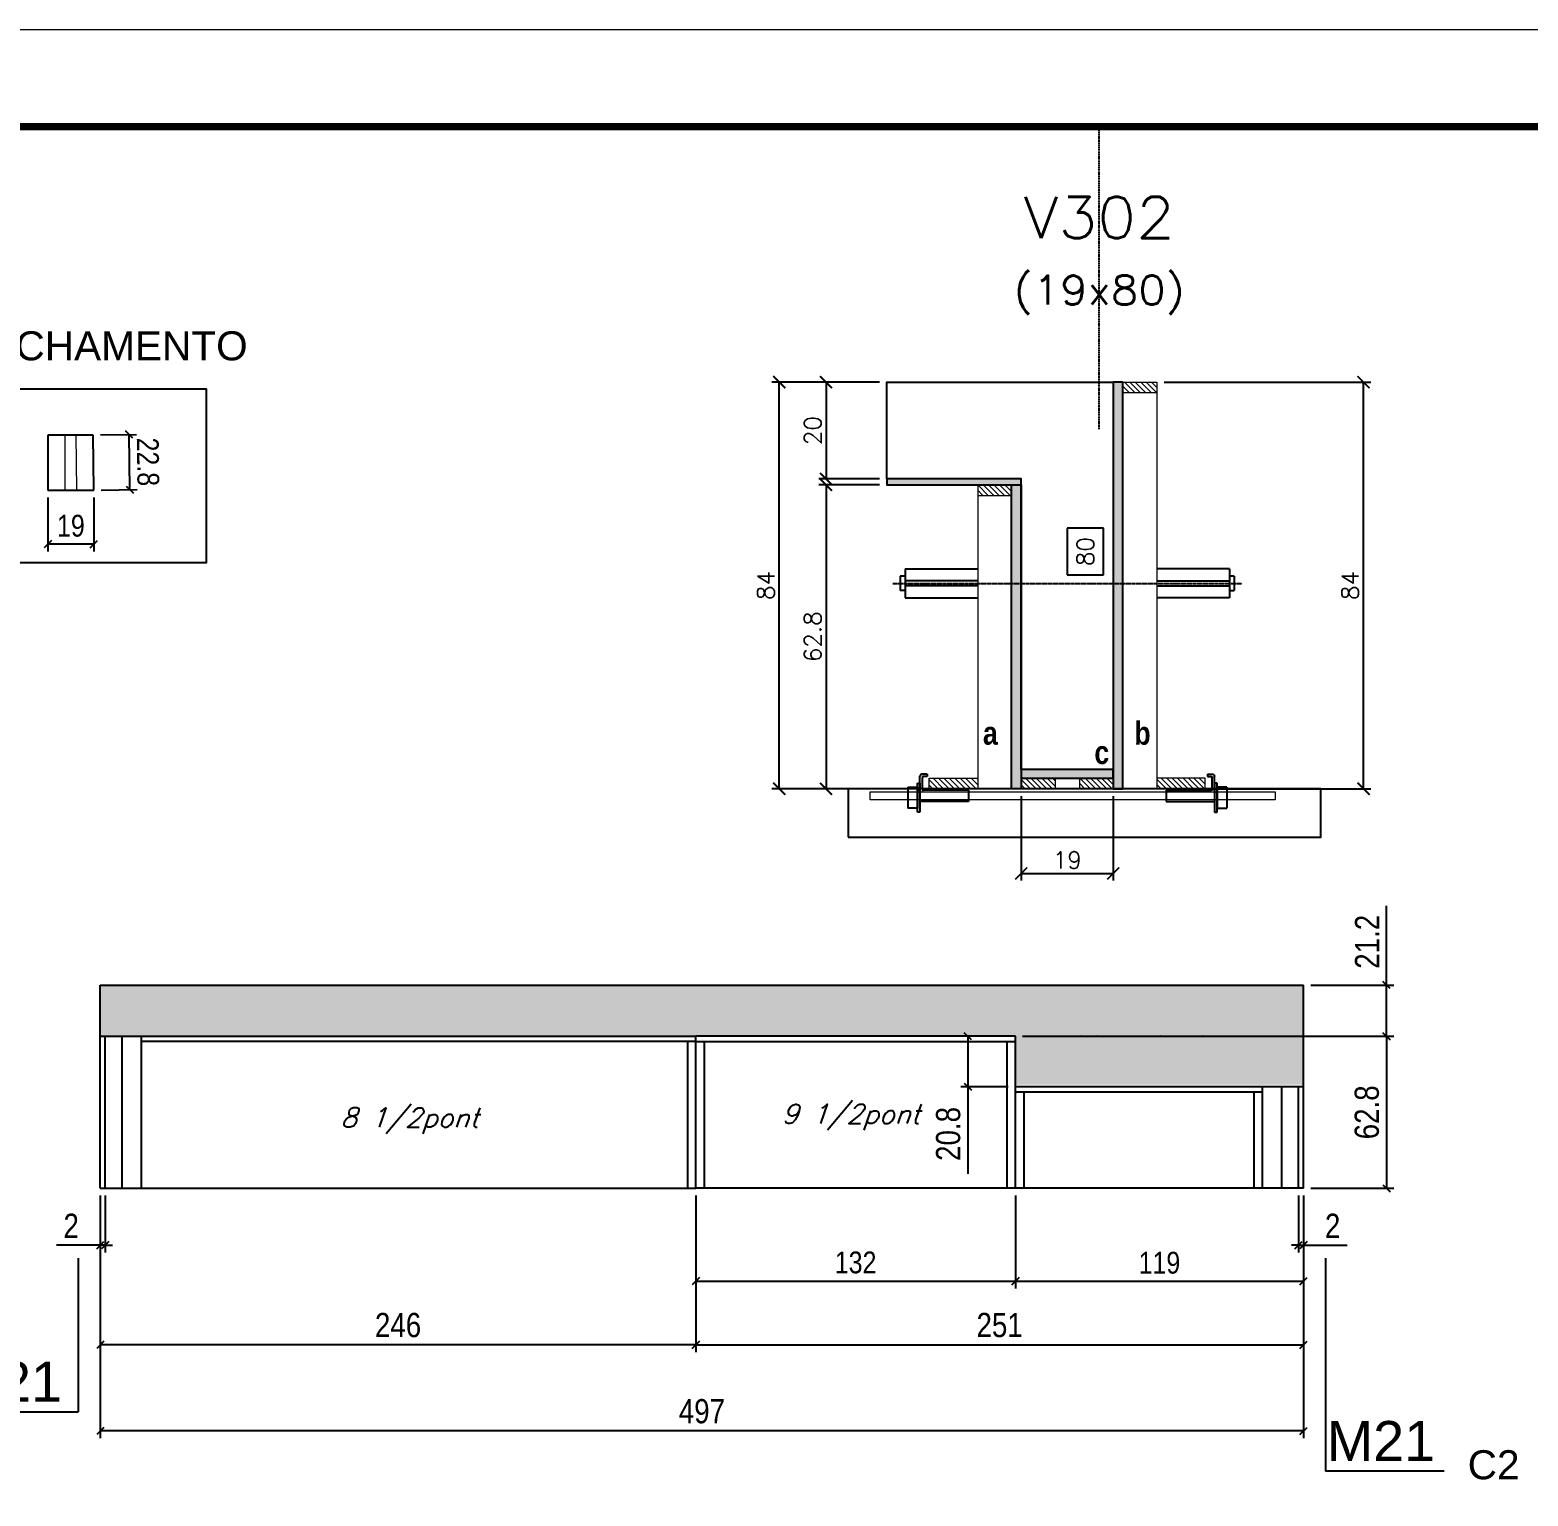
# Model space of a CAD drawing. Extents: x 137137 to 143418, y 10464 to 34486.
# Drawn here: x 139054 to 139673, y 32731 to 33337 of the extents above; entities that cross this region are included whole.
import ezdxf
from ezdxf.enums import TextEntityAlignment as Align

# ---------------------------------------------------------------- set-up
doc = ezdxf.new("R2010")
doc.units = 0
doc.linetypes.add('DASHED', pattern=[0.75, 0.5, -0.25])
doc.linetypes.add('HIDDEN', pattern=[0.375, 0.25, -0.125])
for name, color, linetype in [('5', 5, 'Continuous'), ('barrote', 251, 'Continuous'), ('COTA', 241, 'Continuous'), ('Cota Seção (2x)', 4, 'Continuous'), ('detalhes', 4, 'Continuous'), ('NOMENCLATURA', 7, 'Continuous'), ('Painéis', 200, 'Continuous'), ('presilha', 1, 'Continuous'), ('SARR_2.2x7', 40, 'Continuous'), ('SARR_3.5x7', 81, 'Continuous'), ('TENSOR', 3, 'Continuous'), ('texto', 7, 'Continuous'), ('Texto de Titulo', 7, 'Continuous'), ('Texto Qtd Sarr', 242, 'Continuous')]:
    doc.layers.add(name, color=color, linetype=linetype)
for name, color, linetype, lineweight in [('CONCRETO', 251, 'Continuous', 25), ('Escoras', 2, 'Continuous', 25), ('Folhas', 255, 'Continuous', 9), ('Hachura', 251, 'Continuous', 9), ('Madeira', 126, 'Continuous', 18), ('Sarr 2.2x7', 40, 'Continuous', 9), ('SARRAFO DE PRESSAO', 251, 'DASHED', 9), ('SCO-___-LAJ', 2, 'Continuous', 0), ('Texto Seção', 7, 'Continuous', 15)]:
    doc.layers.add(name, color=color, linetype=linetype, lineweight=lineweight)
doc.styles.add('COTA TECNICA', font='techl___.ttf', dxfattribs={"height": 10})
doc.styles.add('COTA TECNICA-50', font='techl___.ttf', dxfattribs={"height": 9})
doc.styles.add('Romans', font='romans.shx')
doc.styles.get("Standard").update_dxf_attribs({"font": 'arial.ttf'})
doc.styles.add('TECNICA', font='techb___.ttf', dxfattribs={"height": 10})
doc.dimstyles.new('COTA PAINEL-50', dxfattribs={"dimtxt": 9, "dimasz": 3, "dimexe": 3, "dimexo": 3, "dimgap": 3, "dimtad": 1, "dimdec": 1, "dimzin": 12, "dimdsep": 46, "dimtxsty": 'COTA TECNICA-50', "dimblk1": 'OBLIQUE', "dimblk2": 'OBLIQUE', "dimsah": 1, "dimcen": 0.9, "dimclrd": 4, "dimclre": 4, "dimclrt": 240, "dimadec": 1, "dimazin": 3, "dimtfac": 1, "dimtdec": 1, "dimtmove": 0, "dimatfit": 3, "dimfxl": 1, "dimtolj": 1, "dimtzin": 12, "dimarcsym": 0})
doc.dimstyles.new('Cota Seção (2x)', dxfattribs={"dimtxt": 7, "dimasz": 5, "dimexe": 3, "dimexo": 3, "dimgap": 2, "dimtad": 3, "dimdec": 1, "dimlfac": 0.5, "dimzin": 12, "dimdsep": 46, "dimtxsty": 'Romans', "dimblk": 'ARCHTICK', "dimcen": 0, "dimclrd": 4, "dimclre": 4, "dimclrt": 1, "dimadec": 1, "dimazin": 3, "dimtfac": 1, "dimtdec": 1, "dimtmove": 0, "dimatfit": 3, "dimldrblk": 'OBLIQUE', "dimfxl": 1, "dimtolj": 1, "dimtzin": 12, "dimarcsym": 0})
doc.dimstyles.new('Cota Seção interna', dxfattribs={"dimtxt": 7, "dimasz": 6, "dimexe": 0.18, "dimexo": 2, "dimgap": -4, "dimtad": 3, "dimdec": 1, "dimlfac": 0.5, "dimzin": 12, "dimdsep": 46, "dimtxsty": 'Romans', "dimblk": 'ARCHTICK', "dimcen": 0.09, "dimse1": 1, "dimse2": 1, "dimsd1": 1, "dimsd2": 1, "dimclrd": 180, "dimclre": 5, "dimclrt": 1, "dimadec": 0, "dimazin": 3, "dimtfac": 1, "dimtdec": 1, "dimtofl": 0, "dimtmove": 0, "dimatfit": 3, "dimldrblk": 'ARCHTICK', "dimfxl": 1, "dimtolj": 1, "dimtzin": 0, "dimarcsym": 0})
doc.dimstyles.new('PAINEL', dxfattribs={"dimtxt": 10, "dimasz": 3, "dimexe": 3, "dimexo": 3, "dimgap": 3, "dimtad": 1, "dimdec": 1, "dimzin": 12, "dimdsep": 46, "dimtxsty": 'COTA TECNICA', "dimblk1": 'OBLIQUE', "dimblk2": 'OBLIQUE', "dimsah": 1, "dimcen": 0.9, "dimclrd": 4, "dimclre": 4, "dimclrt": 240, "dimadec": 1, "dimazin": 3, "dimtfac": 1, "dimtdec": 1, "dimtmove": 0, "dimatfit": 3, "dimfxl": 1, "dimtolj": 1, "dimtzin": 12, "dimarcsym": 0})
pattern_1 = [(315, (162420.2107, 24794.0407), (1.12253202, 1.12253202), [])]

# ---------------------------------------------------------------- blocks, each defined once
blk = doc.blocks.new('9999999999')
at = {"layer": 'Folhas'}
blk.add_lwpolyline([(98138.98, 34190.21), (99623.98, 34190.21), (99623.98, 35240.21), (98138.98, 35240.21)], close=True, dxfattribs=at)
at = {"layer": 'Folhas', "color": 30, "const_width": 3}
blk.add_lwpolyline([(98213.98, 34230.21), (99583.98, 34230.21), (99583.98, 35200.21), (98213.98, 35200.21)], close=True, dxfattribs=at)
blk = doc.blocks.new('titulo1')
at = {"layer": 'Defpoints', "color": 252, "linetype": 'HIDDEN', "ltscale": 2}
blk.add_line((0, 0), (0, 125), dxfattribs=at)
at = {"layer": 'Defpoints', "style": 'Romans', "oblique": 15}
blk.add_attdef('FOLHA', text='', height=10, dxfattribs=at).set_placement((0, 15.58), align=Align.MIDDLE_CENTER)
at = {"layer": 'Texto Qtd Sarr', "color": 3, "style": 'Romans', "oblique": 15}
for tag, height, p in [('TITULO', 17, (0, 71.45)), ('SEÇÃO', 12, (0, 41.55))]:
    blk.add_attdef(tag, text='', height=height, dxfattribs=at).set_placement(p, align=Align.MIDDLE_CENTER)
blk = doc.blocks.new('_ArchTick')
at = {"color": 0, "linetype": 'ByBlock', "const_width": 0.15}
blk.add_lwpolyline([(-0.5, -0.5), (0.5, 0.5)], dxfattribs=at)
blk = doc.blocks.new('*D301')
at = {"layer": 'COTA', "color": 4, "lineweight": -2, "transparency": 16777216}
for p, q in [((139404.99, 33191.68), (139360.61, 33191.68)), ((139363.61, 33023.68), (139363.61, 33191.68)), ((139426.99, 33023.68), (139360.61, 33023.68))]:
    blk.add_line(p, q, dxfattribs=at)
at = {"layer": 'Defpoints', "color": 0, "transparency": 16777216}
for p in [(139363.61, 33191.68), (139407.99, 33191.68), (139429.99, 33023.68)]:
    blk.add_point(p, dxfattribs=at)
at = {"layer": 'COTA', "color": 4, "lineweight": -2, "transparency": 16777216, "xscale": 5, "yscale": 5, "zscale": 5}
for p, rotation in [((139363.61, 33191.68), 90), ((139363.61, 33023.68), 270)]:
    blk.add_blockref('_ArchTick', p, dxfattribs=dict(at, rotation=rotation))
at = {"layer": 'COTA', "color": 1, "transparency": 16777216, "insert": (139358.11, 33107.68), "char_height": 7, "attachment_point": 5, "rotation": 90, "style": 'Romans'}
blk.add_mtext('\\A1;84', dxfattribs=at)
blk = doc.blocks.new('_Oblique')
at = {"color": 0, "linetype": 'ByBlock', "lineweight": -2}
blk.add_line((-0.5, -0.5), (0.5, 0.5), dxfattribs=at)
blk = doc.blocks.new('*D302')
at = {"layer": 'COTA', "color": 4, "lineweight": -2, "transparency": 16777216}
for p, q in [((139522.59, 33191.68), (139607.96, 33191.68)), ((139604.96, 33023.68), (139604.96, 33191.68)), ((139538.19, 33023.68), (139607.96, 33023.68))]:
    blk.add_line(p, q, dxfattribs=at)
at = {"layer": 'Defpoints', "color": 0, "transparency": 16777216}
for p in [(139519.59, 33191.68), (139604.96, 33191.68), (139535.19, 33023.68)]:
    blk.add_point(p, dxfattribs=at)
at = {"layer": 'COTA', "color": 4, "lineweight": -2, "transparency": 16777216, "xscale": 5, "yscale": 5, "zscale": 5}
for p, rotation in [((139604.96, 33191.68), 90), ((139604.96, 33023.68), 270)]:
    blk.add_blockref('_ArchTick', p, dxfattribs=dict(at, rotation=rotation))
at = {"layer": 'COTA', "color": 1, "transparency": 16777216, "insert": (139599.46, 33107.68), "char_height": 7, "attachment_point": 5, "rotation": 90, "style": 'Romans'}
blk.add_mtext('\\A1;84', dxfattribs=at)
blk = doc.blocks.new('*D303')
at = {"layer": 'Cota Seção (2x)', "color": 180, "lineweight": -2, "transparency": 16777216}
for p, q in [((139497.59, 33131.35), (139482.59, 33131.35)), ((139482.59, 33131.35), (139482.59, 33112.02)), ((139497.59, 33112.02), (139497.59, 33131.35)), ((139482.59, 33112.02), (139497.59, 33112.02))]:
    blk.add_line(p, q, dxfattribs=at)
at = {"layer": 'Defpoints', "color": 0, "transparency": 16777216}
for p in [(139501.59, 33191.68), (139501.59, 33191.68), (139501.59, 33031.68)]:
    blk.add_point(p, dxfattribs=at)
at = {"layer": 'Cota Seção (2x)', "color": 1, "transparency": 16777216, "insert": (139490.09, 33121.68), "char_height": 7, "attachment_point": 5, "rotation": 90, "style": 'Romans'}
blk.add_mtext('\\A1;80', dxfattribs=at)
blk = doc.blocks.new('*D304')
at = {"layer": 'COTA', "color": 4, "lineweight": -2, "transparency": 16777216}
for p, q in [((139404.99, 33191.68), (139379.93, 33191.68)), ((139382.93, 33191.68), (139382.93, 33151.68)), ((139404.99, 33151.68), (139379.93, 33151.68))]:
    blk.add_line(p, q, dxfattribs=at)
at = {"layer": 'Defpoints', "color": 0, "transparency": 16777216}
for p in [(139407.99, 33191.68), (139382.93, 33151.68), (139407.99, 33151.68)]:
    blk.add_point(p, dxfattribs=at)
at = {"layer": 'COTA', "color": 4, "lineweight": -2, "transparency": 16777216, "xscale": 5, "yscale": 5, "zscale": 5}
for p, rotation in [((139382.93, 33191.68), 90), ((139382.93, 33151.68), 270)]:
    blk.add_blockref('_ArchTick', p, dxfattribs=dict(at, rotation=rotation))
at = {"layer": 'COTA', "color": 1, "transparency": 16777216, "insert": (139377.43, 33171.68), "char_height": 7, "attachment_point": 5, "rotation": 90, "style": 'Romans'}
blk.add_mtext('\\A1;20', dxfattribs=at)
blk = doc.blocks.new('*D305')
at = {"layer": 'COTA', "color": 4, "lineweight": -2, "transparency": 16777216}
for p, q in [((139404.99, 33149.28), (139379.93, 33149.28)), ((139382.93, 33149.28), (139382.93, 33023.68)), ((139426.99, 33023.68), (139379.93, 33023.68))]:
    blk.add_line(p, q, dxfattribs=at)
at = {"layer": 'Defpoints', "color": 0, "transparency": 16777216}
for p in [(139407.99, 33149.28), (139382.93, 33023.68), (139429.99, 33023.68)]:
    blk.add_point(p, dxfattribs=at)
at = {"layer": 'COTA', "color": 4, "lineweight": -2, "transparency": 16777216, "xscale": 5, "yscale": 5, "zscale": 5}
for p, rotation in [((139382.93, 33149.28), 90), ((139382.93, 33023.68), 270)]:
    blk.add_blockref('_ArchTick', p, dxfattribs=dict(at, rotation=rotation))
at = {"layer": 'COTA', "color": 1, "transparency": 16777216, "insert": (139377.43, 33086.48), "char_height": 7, "attachment_point": 5, "rotation": 90, "style": 'Romans'}
blk.add_mtext('\\A1;62.8', dxfattribs=at)
blk = doc.blocks.new('PRESILHA METÁLICA 1')
at = {"layer": 'presilha'}
for p, q in [((7.5, 10.64), (7.5, 19.86)), ((12, 21), (8.64, 21)), ((9, 11.57), (9, 18.93)), ((12, 19.5), (9.57, 19.5)), ((12, 21), (12, 19.5)), ((0, 13), (6, 13)), ((0, 13), (0, 0)), ((6, 15.5), (7.5, 15.5)), ((6, -2.5), (6, 15.5)), ((6, 13), (6, 0)), ((7.5, 15.5), (7.5, -2.5)), ((37.5, 11), (9.57, 11)), ((37.5, 11), (37.5, 4.1)), ((6, 0), (0, 0)), ((37.5, 4.1), (7.5, 4.1)), ((7.5, -2.5), (6, -2.5))]:
    blk.add_line(p, q, dxfattribs=at)
for centre, radius, start, end in [((8.64, 19.86), 1.14, 90, 180), ((9.57, 18.93), 0.57, 90, 180), ((9.57, 11.57), 0.57, 180, 270)]:
    blk.add_arc(centre, radius, start, end, dxfattribs=at)
blk = doc.blocks.new('*D306')
at = {"layer": 'COTA', "color": 4, "lineweight": -2, "transparency": 16777216}
for p, q in [((139463.59, 33020.68), (139463.59, 32985.72)), ((139501.59, 33020.68), (139501.59, 32985.72)), ((139463.59, 32988.72), (139501.59, 32988.72))]:
    blk.add_line(p, q, dxfattribs=at)
at = {"layer": 'Defpoints', "color": 0, "transparency": 16777216}
for p in [(139463.59, 33023.68), (139501.59, 33023.68), (139501.59, 32988.72)]:
    blk.add_point(p, dxfattribs=at)
at = {"layer": 'COTA', "color": 4, "lineweight": -2, "transparency": 16777216, "xscale": 5, "yscale": 5, "zscale": 5, "rotation": 180}
blk.add_blockref('_ArchTick', (139463.59, 32988.72), dxfattribs=at)
at = {"layer": 'COTA', "color": 4, "lineweight": -2, "transparency": 16777216, "xscale": 5, "yscale": 5, "zscale": 5}
blk.add_blockref('_ArchTick', (139501.59, 32988.72), dxfattribs=at)
at = {"layer": 'COTA', "color": 1, "transparency": 16777216, "insert": (139482.59, 32994.22), "char_height": 7, "attachment_point": 5, "style": 'Romans'}
blk.add_mtext('\\A1;19', dxfattribs=at)
blk = doc.blocks.new('*D495')
at = {"layer": 'COTA', "color": 4, "linetype": 'ByBlock', "lineweight": -2, "transparency": 16777216}
for p, q in [((139083.14, 32855.6), (139083.14, 32790.95)), ((139329.14, 32855.6), (139329.14, 32790.95)), ((139329.14, 32793.95), (139083.14, 32793.95))]:
    blk.add_line(p, q, dxfattribs=at)
at = {"layer": 'Defpoints', "color": 0, "linetype": 'ByBlock', "transparency": 16777216}
for p in [(139083.14, 32858.6), (139329.14, 32858.6), (139083.14, 32793.95)]:
    blk.add_point(p, dxfattribs=at)
at = {"layer": 'COTA', "color": 4, "linetype": 'ByBlock', "lineweight": -2, "transparency": 16777216, "xscale": 3, "yscale": 3, "zscale": 3, "rotation": 180}
blk.add_blockref('_Oblique', (139083.14, 32793.95), dxfattribs=at)
at = {"layer": 'COTA', "color": 4, "linetype": 'ByBlock', "lineweight": -2, "transparency": 16777216, "xscale": 3, "yscale": 3, "zscale": 3}
blk.add_blockref('_Oblique', (139329.14, 32793.95), dxfattribs=at)
at = {"layer": 'COTA', "color": 240, "linetype": 'ByBlock', "transparency": 16777216, "insert": (139206.14, 32802.05), "char_height": 10, "attachment_point": 5, "style": 'COTA TECNICA'}
blk.add_mtext('\\A1;246', dxfattribs=at)
blk = doc.blocks.new('*D496')
at = {"layer": 'COTA', "color": 4, "linetype": 'ByBlock', "lineweight": -2, "transparency": 16777216}
for p, q in [((139083.14, 32855.6), (139083.14, 32755.35)), ((139580.16, 32855.6), (139580.16, 32755.35)), ((139580.16, 32758.35), (139083.14, 32758.35))]:
    blk.add_line(p, q, dxfattribs=at)
at = {"layer": 'Defpoints', "color": 0, "linetype": 'ByBlock', "transparency": 16777216}
for p in [(139083.14, 32858.6), (139580.16, 32858.6), (139083.14, 32758.35)]:
    blk.add_point(p, dxfattribs=at)
at = {"layer": 'COTA', "color": 4, "linetype": 'ByBlock', "lineweight": -2, "transparency": 16777216, "xscale": 3, "yscale": 3, "zscale": 3, "rotation": 180}
blk.add_blockref('_Oblique', (139083.14, 32758.35), dxfattribs=at)
at = {"layer": 'COTA', "color": 4, "linetype": 'ByBlock', "lineweight": -2, "transparency": 16777216, "xscale": 3, "yscale": 3, "zscale": 3}
blk.add_blockref('_Oblique', (139580.16, 32758.35), dxfattribs=at)
at = {"layer": 'COTA', "color": 240, "linetype": 'ByBlock', "transparency": 16777216, "insert": (139331.65, 32766.45), "char_height": 10, "attachment_point": 5, "style": 'COTA TECNICA'}
blk.add_mtext('\\A1;497', dxfattribs=at)
blk = doc.blocks.new('*D307')
at = {"layer": 'COTA', "color": 4, "linetype": 'ByBlock', "lineweight": -2, "transparency": 16777216}
for p, q in [((139614.49, 32942.6), (139614.49, 32975.33)), ((139583.16, 32942.6), (139617.49, 32942.6)), ((139614.49, 32921.4), (139614.49, 32942.6)), ((139464.16, 32921.4), (139617.49, 32921.4))]:
    blk.add_line(p, q, dxfattribs=at)
at = {"layer": 'Defpoints', "color": 0, "linetype": 'ByBlock', "transparency": 16777216}
for p in [(139580.16, 32942.6), (139614.49, 32942.6), (139461.16, 32921.4)]:
    blk.add_point(p, dxfattribs=at)
at = {"layer": 'COTA', "color": 4, "linetype": 'ByBlock', "lineweight": -2, "transparency": 16777216, "xscale": 3, "yscale": 3, "zscale": 3}
for p, rotation in [((139614.49, 32942.6), 90), ((139614.49, 32921.4), 270)]:
    blk.add_blockref('_Oblique', p, dxfattribs=dict(at, rotation=rotation))
at = {"layer": 'COTA', "color": 240, "linetype": 'ByBlock', "transparency": 16777216, "insert": (139606.44, 32960.47), "char_height": 10, "attachment_point": 5, "rotation": 90, "style": 'COTA TECNICA'}
blk.add_mtext('\\A1;21.2', dxfattribs=at)
blk = doc.blocks.new('*D310')
at = {"layer": 'COTA', "color": 4, "linetype": 'ByBlock', "lineweight": -2, "transparency": 16777216}
for p, q in [((139083.14, 32855.6), (139083.14, 32832.13)), ((139085.14, 32855.6), (139085.14, 32832.13)), ((139083.14, 32835.13), (139065.03, 32835.13)), ((139085.14, 32835.13), (139083.14, 32835.13)), ((139085.14, 32835.13), (139088.14, 32835.13))]:
    blk.add_line(p, q, dxfattribs=at)
at = {"layer": 'Defpoints', "color": 0, "linetype": 'ByBlock', "transparency": 16777216}
for p in [(139083.14, 32858.6), (139085.14, 32858.6), (139083.14, 32835.13)]:
    blk.add_point(p, dxfattribs=at)
at = {"layer": 'COTA', "color": 4, "linetype": 'ByBlock', "lineweight": -2, "transparency": 16777216, "xscale": 3, "yscale": 3, "zscale": 3}
blk.add_blockref('_Oblique', (139083.14, 32835.13), dxfattribs=at)
at = {"layer": 'COTA', "color": 4, "linetype": 'ByBlock', "lineweight": -2, "transparency": 16777216, "xscale": 3, "yscale": 3, "zscale": 3, "rotation": 180}
blk.add_blockref('_Oblique', (139085.14, 32835.13), dxfattribs=at)
at = {"layer": 'COTA', "color": 240, "linetype": 'ByBlock', "transparency": 16777216, "insert": (139071.09, 32843.13), "char_height": 10, "attachment_point": 5, "style": 'COTA TECNICA'}
blk.add_mtext('\\A1;2', dxfattribs=at)
blk = doc.blocks.new('*D502')
at = {"layer": 'COTA', "color": 4, "linetype": 'ByBlock', "lineweight": -2, "transparency": 16777216}
for p, q in [((139329.14, 32855.6), (139329.14, 32790.95)), ((139580.16, 32855.6), (139580.16, 32790.95)), ((139329.14, 32793.95), (139580.16, 32793.95))]:
    blk.add_line(p, q, dxfattribs=at)
at = {"layer": 'Defpoints', "color": 0, "linetype": 'ByBlock', "transparency": 16777216}
for p in [(139329.14, 32858.6), (139580.16, 32858.6), (139580.16, 32793.95)]:
    blk.add_point(p, dxfattribs=at)
at = {"layer": 'COTA', "color": 4, "linetype": 'ByBlock', "lineweight": -2, "transparency": 16777216, "xscale": 3, "yscale": 3, "zscale": 3, "rotation": 180}
blk.add_blockref('_Oblique', (139329.14, 32793.95), dxfattribs=at)
at = {"layer": 'COTA', "color": 4, "linetype": 'ByBlock', "lineweight": -2, "transparency": 16777216, "xscale": 3, "yscale": 3, "zscale": 3}
blk.add_blockref('_Oblique', (139580.16, 32793.95), dxfattribs=at)
at = {"layer": 'COTA', "color": 240, "linetype": 'ByBlock', "transparency": 16777216, "insert": (139454.65, 32802.06), "char_height": 10, "attachment_point": 5, "style": 'COTA TECNICA'}
blk.add_mtext('\\A1;251', dxfattribs=at)
blk = doc.blocks.new('*D311')
at = {"layer": 'COTA', "color": 4, "linetype": 'ByBlock', "lineweight": -2, "transparency": 16777216}
for p, q in [((139578.16, 32855.6), (139578.16, 32832.13)), ((139580.16, 32855.6), (139580.16, 32832.13)), ((139578.16, 32835.13), (139575.16, 32835.13)), ((139578.16, 32835.13), (139580.16, 32835.13)), ((139580.16, 32835.13), (139598.27, 32835.13))]:
    blk.add_line(p, q, dxfattribs=at)
at = {"layer": 'Defpoints', "color": 0, "linetype": 'ByBlock', "transparency": 16777216}
for p in [(139578.16, 32858.6), (139580.16, 32858.6), (139580.16, 32835.13)]:
    blk.add_point(p, dxfattribs=at)
at = {"layer": 'COTA', "color": 4, "linetype": 'ByBlock', "lineweight": -2, "transparency": 16777216, "xscale": 3, "yscale": 3, "zscale": 3}
blk.add_blockref('_Oblique', (139578.16, 32835.13), dxfattribs=at)
at = {"layer": 'COTA', "color": 4, "linetype": 'ByBlock', "lineweight": -2, "transparency": 16777216, "xscale": 3, "yscale": 3, "zscale": 3, "rotation": 180}
blk.add_blockref('_Oblique', (139580.16, 32835.13), dxfattribs=at)
at = {"layer": 'COTA', "color": 240, "linetype": 'ByBlock', "transparency": 16777216, "insert": (139592.21, 32843.13), "char_height": 10, "attachment_point": 5, "style": 'COTA TECNICA'}
blk.add_mtext('\\A1;2', dxfattribs=at)
blk = doc.blocks.new('*D503')
at = {"layer": 'Defpoints', "color": 0, "linetype": 'ByBlock', "transparency": 16777216}
for p in [(139329.14, 32858.6), (139461.16, 32858.6), (139461.16, 32820.24)]:
    blk.add_point(p, dxfattribs=at)
at = {"layer": 'Escoras', "color": 4, "linetype": 'ByBlock', "lineweight": -2, "transparency": 16777216}
for p, q in [((139329.14, 32855.6), (139329.14, 32817.24)), ((139461.16, 32855.6), (139461.16, 32817.24)), ((139329.14, 32820.24), (139461.16, 32820.24))]:
    blk.add_line(p, q, dxfattribs=at)
at = {"layer": 'Escoras', "color": 4, "linetype": 'ByBlock', "lineweight": -2, "transparency": 16777216, "xscale": 3, "yscale": 3, "zscale": 3, "rotation": 180}
blk.add_blockref('_Oblique', (139329.14, 32820.24), dxfattribs=at)
at = {"layer": 'Escoras', "color": 4, "linetype": 'ByBlock', "lineweight": -2, "transparency": 16777216, "xscale": 3, "yscale": 3, "zscale": 3}
blk.add_blockref('_Oblique', (139461.16, 32820.24), dxfattribs=at)
at = {"layer": 'Escoras', "color": 240, "linetype": 'ByBlock', "transparency": 16777216, "insert": (139395.15, 32827.93), "char_height": 9, "attachment_point": 5, "style": 'COTA TECNICA-50'}
blk.add_mtext('\\A1;132', dxfattribs=at)
blk = doc.blocks.new('*D312')
at = {"layer": 'Defpoints', "color": 0, "linetype": 'ByBlock', "transparency": 16777216}
for p in [(139461.16, 32858.6), (139580.16, 32858.6), (139580.16, 32820.24)]:
    blk.add_point(p, dxfattribs=at)
at = {"layer": 'Escoras', "color": 4, "linetype": 'ByBlock', "lineweight": -2, "transparency": 16777216}
for p, q in [((139461.16, 32855.6), (139461.16, 32817.24)), ((139580.16, 32855.6), (139580.16, 32817.24)), ((139461.16, 32820.24), (139580.16, 32820.24))]:
    blk.add_line(p, q, dxfattribs=at)
at = {"layer": 'Escoras', "color": 4, "linetype": 'ByBlock', "lineweight": -2, "transparency": 16777216, "xscale": 3, "yscale": 3, "zscale": 3, "rotation": 180}
blk.add_blockref('_Oblique', (139461.16, 32820.24), dxfattribs=at)
at = {"layer": 'Escoras', "color": 4, "linetype": 'ByBlock', "lineweight": -2, "transparency": 16777216, "xscale": 3, "yscale": 3, "zscale": 3}
blk.add_blockref('_Oblique', (139580.16, 32820.24), dxfattribs=at)
at = {"layer": 'Escoras', "color": 240, "linetype": 'ByBlock', "transparency": 16777216, "insert": (139520.66, 32827.81), "char_height": 9, "attachment_point": 5, "style": 'COTA TECNICA-50'}
blk.add_mtext('\\A1;119', dxfattribs=at)
blk = doc.blocks.new('*D315')
at = {"layer": 'Defpoints', "color": 0, "linetype": 'ByBlock', "transparency": 16777216}
for p in [(139080.15, 33169.83), (139095.05, 33170.04), (139080.48, 33147.03)]:
    blk.add_point(p, dxfattribs=at)
at = {"layer": 'Escoras', "color": 4, "linetype": 'ByBlock', "lineweight": -2, "transparency": 16777216}
for p, q in [((139083.15, 33169.87), (139098.05, 33170.09)), ((139095.37, 33147.24), (139095.05, 33170.04)), ((139083.48, 33147.07), (139098.37, 33147.29))]:
    blk.add_line(p, q, dxfattribs=at)
at = {"layer": 'Escoras', "color": 4, "linetype": 'ByBlock', "lineweight": -2, "transparency": 16777216, "xscale": 3, "yscale": 3, "zscale": 3}
for p, rotation in [((139095.05, 33170.04), 90.81267299134656), ((139095.37, 33147.24), 270.8126729913466)]:
    blk.add_blockref('_Oblique', p, dxfattribs=dict(at, rotation=rotation))
at = {"layer": 'Escoras', "color": 240, "linetype": 'ByBlock', "transparency": 16777216, "insert": (139102.79, 33158.75), "char_height": 9, "attachment_point": 5, "rotation": 270.81267, "style": 'COTA TECNICA-50'}
blk.add_mtext('\\A1;22.8', dxfattribs=at)
blk = doc.blocks.new('*D316')
at = {"layer": 'Defpoints', "color": 0, "linetype": 'ByBlock', "transparency": 16777216}
for p in [(139061.48, 33147.03), (139080.48, 33147.03), (139061.48, 33124.73)]:
    blk.add_point(p, dxfattribs=at)
at = {"layer": 'Escoras', "color": 4, "linetype": 'ByBlock', "lineweight": -2, "transparency": 16777216}
for p, q in [((139061.48, 33144.03), (139061.48, 33121.73)), ((139080.48, 33144.03), (139080.48, 33121.73)), ((139080.48, 33124.73), (139061.48, 33124.73))]:
    blk.add_line(p, q, dxfattribs=at)
at = {"layer": 'Escoras', "color": 4, "linetype": 'ByBlock', "lineweight": -2, "transparency": 16777216, "xscale": 3, "yscale": 3, "zscale": 3, "rotation": 180}
blk.add_blockref('_Oblique', (139061.48, 33124.73), dxfattribs=at)
at = {"layer": 'Escoras', "color": 4, "linetype": 'ByBlock', "lineweight": -2, "transparency": 16777216, "xscale": 3, "yscale": 3, "zscale": 3}
blk.add_blockref('_Oblique', (139080.48, 33124.73), dxfattribs=at)
at = {"layer": 'Escoras', "color": 240, "linetype": 'ByBlock', "transparency": 16777216, "insert": (139070.98, 33132.31), "char_height": 9, "attachment_point": 5, "style": 'COTA TECNICA-50'}
blk.add_mtext('\\A1;19', dxfattribs=at)
blk = doc.blocks.new('*D510')
at = {"layer": 'COTA', "color": 4, "lineweight": -2, "ltscale": 25, "transparency": 16777216}
for p, q in [((139458.16, 32921.4), (139438.56, 32921.4)), ((139441.56, 32921.4), (139441.56, 32900.6)), ((139458.16, 32900.6), (139438.56, 32900.6)), ((139441.56, 32900.6), (139441.56, 32864.56))]:
    blk.add_line(p, q, dxfattribs=at)
at = {"layer": 'Defpoints', "color": 0, "ltscale": 25, "transparency": 16777216}
for p in [(139461.16, 32921.4), (139441.56, 32900.6), (139461.16, 32900.6)]:
    blk.add_point(p, dxfattribs=at)
at = {"layer": 'COTA', "color": 4, "lineweight": -2, "ltscale": 25, "transparency": 16777216, "xscale": 3, "yscale": 3, "zscale": 3}
for p, rotation in [((139441.56, 32921.4), 90), ((139441.56, 32900.6), 270)]:
    blk.add_blockref('_Oblique', p, dxfattribs=dict(at, rotation=rotation))
at = {"layer": 'COTA', "color": 240, "ltscale": 25, "transparency": 16777216, "insert": (139433.43, 32881.08), "char_height": 10, "attachment_point": 5, "rotation": 90, "style": 'COTA TECNICA'}
blk.add_mtext('\\A1;20.8', dxfattribs=at)
blk = doc.blocks.new('*D511')
at = {"layer": 'COTA', "color": 4, "lineweight": -2, "ltscale": 25, "transparency": 16777216}
for p, q in [((139464.16, 32921.4), (139617.49, 32921.4)), ((139614.49, 32921.4), (139614.49, 32858.6)), ((139583.16, 32858.6), (139617.49, 32858.6))]:
    blk.add_line(p, q, dxfattribs=at)
at = {"layer": 'Defpoints', "color": 0, "ltscale": 25, "transparency": 16777216}
for p in [(139461.16, 32921.4), (139580.16, 32858.6), (139614.49, 32858.6)]:
    blk.add_point(p, dxfattribs=at)
at = {"layer": 'COTA', "color": 4, "lineweight": -2, "ltscale": 25, "transparency": 16777216, "xscale": 3, "yscale": 3, "zscale": 3}
for p, rotation in [((139614.49, 32921.4), 90), ((139614.49, 32858.6), 270)]:
    blk.add_blockref('_Oblique', p, dxfattribs=dict(at, rotation=rotation))
at = {"layer": 'COTA', "color": 240, "ltscale": 25, "transparency": 16777216, "insert": (139606.37, 32890), "char_height": 10, "attachment_point": 5, "rotation": 90, "style": 'COTA TECNICA'}
blk.add_mtext('\\A1;62.8', dxfattribs=at)

msp = doc.modelspace()

# ---------------------------------------------------------------- hatches: boundary and pattern name
at = {"layer": 'COTA', "linetype": 'ByBlock'}
h = msp.add_hatch(dxfattribs=at)
h.set_pattern_fill('AR-CONC', color=256, scale=0.03)
h.set_pattern_definition([(50, (1092.9106, -284.431), (5.46554007, -0.47817257), [0.5715, -6.2865]), (355, (1092.9106, -284.431), (-1.05730264, 5.73170536), [0.4572, -5.02921753]), (100.4514447, (1093.366, -284.4707), (4.40823741, 5.25353256), [0.48570026, -5.34270734]), (46.1842, (1092.9106, -282.907), (8.13237123, -1.26126984), [0.85725, -9.42975]), (96.6355576, (1093.588, -283.012), (7.122124, 7.42278374), [0.7285507, -8.01406824]), (351.184151, (1092.911, -282.907), (7.122124, 7.42278374), [0.685799, -7.54379196]), (21, (1093.6726, -283.288), (4.54843174, -3.06795595), [0.5715, -6.2865]), (326, (1093.6726, -283.288), (1.85406085, 5.52563898), [0.4572, -5.0292]), (71.451445, (1094.0516, -283.5435), (6.40249258, 2.45768307), [0.48570026, -5.34269813]), (37.5, (1092.9106, -284.4309), (0.092658098, 2.536651166), [0, -4.96824, 0, -5.1054, 0, -5.04825]), (7.5, (1092.9106, -284.4309), (2.004589875, 3.005417245), [0, -2.91084, 0, -4.85394, 0, -1.92405]), (327.5, (1091.2113, -284.4309), (4.067717855, -0.17186232), [0, -1.905, 0, -5.9436, 0, -7.8867]), (317.5, (1090.4493, -284.431), (4.44387544, 0.76279473), [0, -2.4765, 0, -3.94716, 0, -5.6007])])
h.paths.add_polyline_path([(139083.14, 32921.4), (139461.16, 32921.4), (139461.16, 32901.4), (139580.16, 32901.4), (139580.16, 32942.6), (139083.14, 32942.6)])
at = {"layer": 'Hachura'}
h = msp.add_hatch(color=256, dxfattribs=at)
h.dxf.hatch_style = 1
h.paths.add_polyline_path([(139505.59, 33191.68), (139501.59, 33191.68), (139501.59, 33023.68), (139505.59, 33023.68)])
h = msp.add_hatch(dxfattribs=at)
h.set_pattern_fill('ANSI31', color=256, scale=0.5, angle=270, style=0)
h.set_pattern_definition([(315, (162420.2107, 24884.0407), (1.12253202, 1.12253202), [])])
h.paths.add_polyline_path([(139505.59, 33187.28), (139505.59, 33191.68), (139519.59, 33191.68), (139519.59, 33187.28)])
h = msp.add_hatch(color=256, dxfattribs=at)
h.dxf.hatch_style = 1
h.paths.add_polyline_path([(139463.59, 33149.28), (139463.59, 33151.68), (139407.99, 33151.68), (139407.99, 33149.28)])
h = msp.add_hatch(dxfattribs=at)
h.set_pattern_fill('ANSI31', color=256, scale=0.5, angle=270, style=0)
h.set_pattern_definition([(315, (162420.2107, 24841.6407), (1.12253202, 1.12253202), [])])
h.paths.add_polyline_path([(139459.59, 33144.88), (139459.59, 33149.28), (139445.59, 33149.28), (139445.59, 33144.88)])
h = msp.add_hatch(color=256, dxfattribs=at)
h.dxf.hatch_style = 1
h.paths.add_polyline_path([(139459.59, 33149.28), (139463.59, 33149.28), (139463.59, 33023.68), (139459.59, 33023.68)])
h = msp.add_hatch(color=256, dxfattribs=at)
h.dxf.hatch_style = 1
h.paths.add_polyline_path([(139501.59, 33028.08), (139501.59, 33031.68), (139463.59, 33031.68), (139463.59, 33028.08)])
h = msp.add_hatch(dxfattribs=at)
h.set_pattern_fill('ANSI31', color=256, scale=0.5, angle=270, style=0)
h.set_pattern_definition([(315, (162420.2107, 24794.0407), (1.12253202, 1.12253202), [])])
h.paths.add_polyline_path([(139425.59, 33023.68), (139425.59, 33028.08), (139445.59, 33028.08), (139445.59, 33023.68)])
h = msp.add_hatch(dxfattribs=at)
h.set_pattern_fill('ANSI31', color=256, scale=0.5, angle=270, style=0)
h.set_pattern_definition(pattern_1)
h.paths.add_polyline_path([(139463.59, 33023.68), (139463.59, 33028.08), (139477.59, 33028.08), (139477.59, 33023.68)])
h = msp.add_hatch(dxfattribs=at)
h.set_pattern_fill('ANSI31', color=256, scale=0.5, angle=270, style=0)
h.set_pattern_definition(pattern_1)
h.paths.add_polyline_path([(139501.59, 33023.68), (139501.59, 33028.08), (139487.59, 33028.08), (139487.59, 33023.68)])
h = msp.add_hatch(dxfattribs=at)
h.set_pattern_fill('ANSI31', color=256, scale=0.5, angle=270, style=0)
h.set_pattern_definition(pattern_1)
h.paths.add_polyline_path([(139539.59, 33023.68), (139539.59, 33028.08), (139519.59, 33028.08), (139519.59, 33023.68)])

# ---------------------------------------------------------------- linework, layer by layer
at = {"ltscale": 3}
for p, q in [((139413.59, 33111.54), (139413.59, 33105.54)), ((139415.59, 33111.54), (139413.59, 33111.54)), ((139415.59, 33114.54), (139415.59, 33102.54)), ((139415.59, 33114.54), (139445.59, 33114.54)), ((139445.59, 33109.54), (139415.59, 33109.54)), ((139549.59, 33114.54), (139519.59, 33114.54)), ((139519.59, 33109.54), (139549.59, 33109.54)), ((139549.59, 33114.54), (139549.59, 33102.54)), ((139551.59, 33111.54), (139549.59, 33111.54)), ((139551.59, 33111.54), (139551.59, 33105.54)), ((139415.59, 33105.54), (139413.59, 33105.54)), ((139445.59, 33107.54), (139415.59, 33107.54)), ((139519.59, 33107.54), (139549.59, 33107.54)), ((139549.59, 33105.54), (139551.59, 33105.54)), ((139415.59, 33102.54), (139445.59, 33102.54)), ((139549.59, 33102.54), (139519.59, 33102.54))]:
    msp.add_line(p, q, dxfattribs=at)
at = {"linetype": 'ByBlock'}
msp.add_lwpolyline([(139036.5, 33188.93), (139126.9, 33188.93), (139126.9, 33117), (139036.5, 33117)], close=True, dxfattribs=at)
at = {"layer": 'barrote'}
msp.add_lwpolyline([(139392.14, 33003.68), (139587.32, 33003.68), (139587.32, 33023.68), (139392.14, 33023.68)], close=True, dxfattribs=at)
at = {"layer": 'CONCRETO'}
msp.add_lwpolyline([(139407.99, 33151.68), (139407.99, 33191.68), (139501.59, 33191.68), (139501.59, 33191.68), (139501.59, 33191.68), (139501.59, 33031.68), (139463.59, 33031.68), (139463.59, 33151.68)], close=True, dxfattribs=at)
at = {"layer": 'COTA', "linetype": 'ByBlock'}
for p, q in [((139083.14, 32942.6), (139580.16, 32942.6)), ((139083.14, 32921.4), (139083.14, 32942.6)), ((139580.16, 32900.6), (139580.16, 32942.6))]:
    msp.add_line(p, q, dxfattribs=at)
at = {"layer": 'Madeira'}
for points in [[(139505.59, 33187.28), (139505.59, 33191.68), (139519.59, 33191.68), (139519.59, 33187.28)], [(139505.59, 33191.68), (139519.59, 33191.68), (139519.59, 33023.68), (139505.59, 33023.68)], [(139459.59, 33144.88), (139459.59, 33149.28), (139445.59, 33149.28), (139445.59, 33144.88)], [(139459.59, 33149.28), (139445.59, 33149.28), (139445.59, 33023.68), (139459.59, 33023.68)], [(139425.59, 33023.68), (139425.59, 33028.08), (139445.59, 33028.08), (139445.59, 33023.68)], [(139463.59, 33023.68), (139463.59, 33028.08), (139477.59, 33028.08), (139477.59, 33023.68)], [(139501.59, 33023.68), (139501.59, 33028.08), (139487.59, 33028.08), (139487.59, 33023.68)], [(139539.59, 33023.68), (139539.59, 33028.08), (139519.59, 33028.08), (139519.59, 33023.68)]]:
    msp.add_lwpolyline(points, close=True, dxfattribs=at)
at = {"layer": 'NOMENCLATURA', "linetype": 'Continuous'}
for p, q in [((139074.02, 32829.81), (139074.02, 32766.26)), ((139589.28, 32829.81), (139589.28, 32741.76)), ((139025.03, 32766.26), (139074.02, 32766.26)), ((139638.27, 32741.76), (139589.28, 32741.76))]:
    msp.add_line(p, q, dxfattribs=at)
at = {"layer": 'Painéis', "linetype": 'ByBlock'}
for p, q in [((139061.48, 33169.83), (139061.48, 33147.03)), ((139080.15, 33169.83), (139061.48, 33169.83)), ((139080.48, 33147.03), (139080.15, 33169.83)), ((139061.48, 33147.03), (139080.48, 33147.03)), ((139083.14, 32921.4), (139329.14, 32921.4)), ((139083.14, 32858.6), (139083.14, 32921.4)), ((139085.14, 32858.6), (139085.14, 32921.4)), ((139329.14, 32858.6), (139329.14, 32921.4)), ((139461.16, 32921.4), (139329.14, 32921.4)), ((139329.14, 32858.6), (139329.14, 32921.4)), ((139461.16, 32858.6), (139461.16, 32921.4)), ((139488.57, 32921.4), (139488.4, 32921.4)), ((139494.96, 32921.4), (139494.76, 32921.4)), ((139521.18, 32921.4), (139521.15, 32921.4)), ((139538.77, 32921.4), (139538.56, 32921.4)), ((139550.86, 32921.4), (139550.82, 32921.4)), ((139580.16, 32900.6), (139461.16, 32900.6)), ((139578.16, 32858.6), (139578.16, 32900.6)), ((139580.16, 32858.6), (139580.16, 32900.6)), ((139083.14, 32858.6), (139329.14, 32858.6)), ((139580.16, 32858.6), (139329.14, 32858.6))]:
    msp.add_line(p, q, dxfattribs=at)
at = {"layer": 'Painéis'}
for points in [[(139505.59, 33191.68), (139501.59, 33191.68), (139501.59, 33023.68), (139505.59, 33023.68)], [(139463.59, 33149.28), (139463.59, 33151.68), (139407.99, 33151.68), (139407.99, 33149.28)], [(139459.59, 33149.28), (139463.59, 33149.28), (139463.59, 33023.68), (139459.59, 33023.68)], [(139501.59, 33028.08), (139501.59, 33031.68), (139463.59, 33031.68), (139463.59, 33028.08)]]:
    msp.add_lwpolyline(points, close=True, dxfattribs=at)
at = {"layer": 'Sarr 2.2x7', "linetype": 'ByBlock'}
for p, q in [((139068.48, 33169.83), (139068.48, 33147.03)), ((139073.48, 33147.03), (139073.15, 33169.83))]:
    msp.add_line(p, q, dxfattribs=at)
at = {"layer": 'SARR_2.2x7', "linetype": 'Continuous'}
for p, q in [((139092.14, 32858.6), (139092.14, 32921.4)), ((139329.14, 32919.2), (139100.14, 32919.2)), ((139329.14, 32919.2), (139461.16, 32919.2)), ((139571.16, 32858.6), (139571.16, 32900.6)), ((139461.16, 32898.4), (139563.16, 32898.4))]:
    msp.add_line(p, q, dxfattribs=at)
at = {"layer": 'SARR_3.5x7'}
for p, q in [((139100.14, 32858.6), (139100.14, 32921.4)), ((139325.64, 32919.2), (139325.64, 32858.6)), ((139332.64, 32919.2), (139332.64, 32858.6)), ((139457.66, 32919.2), (139457.66, 32858.6)), ((139563.16, 32900.6), (139563.16, 32858.6)), ((139464.66, 32898.4), (139464.66, 32858.6)), ((139559.66, 32898.4), (139559.66, 32858.6))]:
    msp.add_line(p, q, dxfattribs=at)
at = {"layer": 'SCO-___-LAJ', "color": 1}
msp.add_lwpolyline([(139401.14, 33022.35), (139568.44, 33022.35), (139568.44, 33019.15), (139401.14, 33019.15)], close=True, dxfattribs=at)
at = {"layer": 'TENSOR', "linetype": 'HIDDEN', "ltscale": 0.5}
msp.add_line((139410.59, 33108.54), (139554.89, 33108.54), dxfattribs=at)

# ---------------------------------------------------------------- block references
at = {"layer": 'presilha', "yscale": 0.6666666666666666, "zscale": 0.6666666666666666}
for p, xscale in [((139416.72, 33015.72), 0.6666666666666666), ((139548.46, 33015.72), -0.6666666666666666)]:
    msp.add_blockref('PRESILHA METÁLICA 1', p, dxfattribs=dict(at, xscale=xscale))
at = {"layer": 'SARRAFO DE PRESSAO', "color": 6, "linetype": 'ByBlock'}
msp.add_blockref('9999999999', (40596.81, -1903), dxfattribs=at)
at = {"layer": 'Texto Seção'}
ref = msp.add_blockref('titulo1', (139495.79, 33172.2), dxfattribs=at)
ref.add_attrib('TITULO', 'V302', dxfattribs={"layer": 'Texto de Titulo', "color": 7, "height": 17, "style": 'Romans', "width": 1.1}).set_placement((139495.79, 33259.7), align=Align.MIDDLE_CENTER)
ref.add_attrib('SEÇÃO', '(19x80)', dxfattribs={"layer": 'Texto de Titulo', "color": 7, "height": 12, "style": 'Romans', "width": 1.1}).set_placement((139495.79, 33229.7), align=Align.MIDDLE_CENTER)

# ---------------------------------------------------------------- texts
at = {"layer": '5', "color": 7, "linetype": 'Continuous'}
msp.add_text('FECHAMENTO', height=12, rotation=359.99996, dxfattribs=at).set_placement((139026.67, 33200.7))
at = {"layer": '5', "linetype": 'Continuous'}
msp.add_text('C2', height=12, rotation=0.00004, dxfattribs=at).set_placement((139648, 32738.39))
at = {"layer": 'detalhes', "style": 'TECNICA'}
for s, p in [('a', (139447.76, 33041.89)), ('b', (139510.3, 33041.87)), ('c', (139493.79, 33033.92))]:
    msp.add_text(s, height=9.6, dxfattribs=at).set_placement(p)
at = {"layer": 'NOMENCLATURA', "linetype": 'Continuous'}
for p in [(139022.49, 32770.46), (139589.74, 32745.96)]:
    msp.add_text('M21', height=16.5, dxfattribs=at).set_placement(p)
at = {"layer": 'texto', "color": 2, "char_height": 8, "attachment_point": 5, "style": 'Romans'}
for s, insert in [('{\\Q19;\\C256;8 1/2pont}', (139210.89, 32886.5)), ('{\\Q19;\\C256;9 1/2pont}', (139393.18, 32888))]:
    msp.add_mtext(s, dxfattribs=dict(at, insert=insert))

# ---------------------------------------------------------------- dimensions: what is measured, and where the dimension line sits
at = {"layer": 'COTA'}
for base, p1, p2, picture, middle in [((139363.61, 33191.68), (139429.99, 33023.68), (139407.99, 33191.68), '*D301', (139358.11, 33107.68)), ((139382.93, 33151.68), (139407.99, 33191.68), (139407.99, 33151.68), '*D304', (139377.43, 33171.68)), ((139604.96, 33191.68), (139535.19, 33023.68), (139519.59, 33191.68), '*D302', (139599.46, 33107.68)), ((139382.93, 33023.68), (139407.99, 33149.28), (139429.99, 33023.68), '*D305', (139377.43, 33086.48))]:
    dim = msp.add_linear_dim(base=base, p1=p1, p2=p2, angle=90, dimstyle='Cota Seção (2x)', dxfattribs=at)
    dim.commit()
    dim.dimension.update_dxf_attribs({"geometry": picture, "text_midpoint": middle})
dim = msp.add_linear_dim(base=(139501.59, 32988.72), p1=(139463.59, 33023.68), p2=(139501.59, 33023.68), dimstyle='Cota Seção (2x)', dxfattribs=at)
dim.commit()
dim.dimension.update_dxf_attribs({"geometry": '*D306', "text_midpoint": (139482.59, 32994.22)})
at = {"layer": 'COTA', "linetype": 'ByBlock'}
for base, p1, p2, angle, picture, middle in [((139614.49, 32942.6), (139461.16, 32921.4), (139580.16, 32942.6), 90, '*D307', (139606.44, 32960.47)), ((139580.16, 32793.95), (139329.14, 32858.6), (139580.16, 32858.6), 180, '*D502', (139454.65, 32802.06)), ((139580.16, 32835.13), (139578.16, 32858.6), (139580.16, 32858.6), 180, '*D311', (139592.21, 32843.13))]:
    dim = msp.add_linear_dim(base=base, p1=p1, p2=p2, angle=angle, dimstyle='PAINEL', dxfattribs=at)
    dim.commit()
    dim.dimension.update_dxf_attribs({"geometry": picture, "text_midpoint": middle})
at = {"layer": 'COTA', "ltscale": 25}
for base, p2, picture, middle in [((139441.56, 32900.6), (139461.16, 32900.6), '*D510', (139433.43, 32881.08)), ((139614.49, 32858.6), (139580.16, 32858.6), '*D511', (139606.37, 32890))]:
    dim = msp.add_linear_dim(base=base, p1=(139461.16, 32921.4), p2=p2, angle=90, dimstyle='PAINEL', dxfattribs=at)
    dim.commit()
    dim.dimension.update_dxf_attribs({"geometry": picture, "text_midpoint": middle})
at = {"layer": 'COTA', "linetype": 'ByBlock'}
for base, p1, picture, middle in [((139083.14, 32835.13), (139085.14, 32858.6), '*D310', (139071.09, 32843.13)), ((139083.14, 32793.95), (139329.14, 32858.6), '*D495', (139206.14, 32802.05)), ((139083.14, 32758.35), (139580.16, 32858.6), '*D496', (139331.65, 32766.45))]:
    dim = msp.add_linear_dim(base=base, p1=p1, p2=(139083.14, 32858.6), dimstyle='PAINEL', dxfattribs=at)
    dim.commit()
    dim.dimension.update_dxf_attribs({"geometry": picture, "text_midpoint": middle})
at = {"layer": 'Cota Seção (2x)'}
dim = msp.add_linear_dim(base=(139501.59, 33191.68), p1=(139501.59, 33031.68), p2=(139501.59, 33191.68), angle=90, dimstyle='Cota Seção interna', dxfattribs=at)
dim.commit()
dim.dimension.update_dxf_attribs({"geometry": '*D303', "text_midpoint": (139501.59, 33121.68), "dimtype": 160})
at = {"layer": 'Escoras', "linetype": 'ByBlock'}
dim = msp.add_linear_dim(base=(139095.05, 33170.04), p1=(139080.48, 33147.03), p2=(139080.15, 33169.83), angle=90.81267, dimstyle='COTA PAINEL-50', override={"dimarcsym": 1}, dxfattribs=at)
dim.commit()
dim.dimension.update_dxf_attribs({"geometry": '*D315', "text_midpoint": (139095.21, 33158.64), "dimtype": 161})
for p1, p2, distance, picture, middle in [((139080.48, 33147.03), (139061.48, 33147.03), 22.3, '*D316', (139070.98, 33132.31)), ((139329.14, 32858.6), (139461.16, 32858.6), -38.37, '*D503', (139395.15, 32827.93)), ((139461.16, 32858.6), (139580.16, 32858.6), -38.37, '*D312', (139520.66, 32827.81))]:
    dim = msp.add_aligned_dim(p1=p1, p2=p2, distance=distance, dimstyle='COTA PAINEL-50', override={"dimarcsym": 1}, dxfattribs=at)
    dim.commit()
    dim.dimension.update_dxf_attribs({"geometry": picture, "text_midpoint": middle})

doc.saveas('drawing.dxf')
